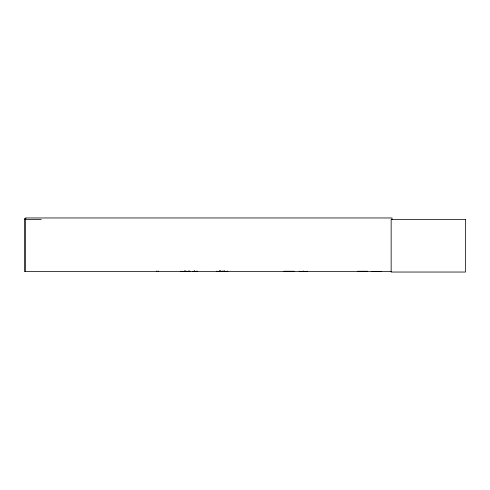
<?xml version="1.0" encoding="UTF-8"?>
<svg xmlns="http://www.w3.org/2000/svg" width="490" height="490" viewBox="0 0 490 490"><rect width="100%" height="100%" fill="white"/><g stroke="black" fill="none" stroke-linecap="round" stroke-linejoin="round"><path stroke-width="0.73" d="M180.951 271.576L180.957 271.16L180.951 271.595L190.347 271.54M186.249 271.485L186.231 271.576M216.28 271.54L227.917 271.552M220.42 271.54L220.378 271.05M188.962 271.595L189.042 271.05M216.531 271.54L216.574 271.197L216.623 271.595M186.653 271.16L186.61 271.595L186.561 271.197M189.275 271.54L189.324 271.197L189.373 271.595M26.031 218.516L24.5 218.516L24.5 271.595L391.253 271.595M24.5 219.502L41.307 219.502M284.151 271.252L293.957 271.252M357.78 271.252L367.592 271.252M284.133 271.38L293.982 271.393M357.761 271.38L367.61 271.393M284.139 271.564L293.969 271.564M357.767 271.564L367.598 271.564M197.151 271.54L197.145 271.16M196.876 271.54L196.827 271.197M223.213 271.527L223.238 271.197M227.562 271.54L227.513 271.197M197.482 271.54L193.097 271.54M197.237 271.54L197.188 271.197M392.018 219.502L392.018 217.964L25.364 217.964L25.364 271.595M381.196 271.595L371.696 271.595M307.144 271.16L307.144 271.595L299.268 271.576L299.268 271.16M303.341 271.05L303.341 271.595M303.071 271.05L303.071 271.595M227.617 271.16L227.617 271.595M227.464 271.16L227.464 271.595M224.726 271.05L224.726 271.595M224.579 271.05L224.579 271.595M224.31 271.05L224.31 271.595M224.114 271.05L224.114 271.595M223.324 271.16L223.324 271.595M223.152 271.16L223.195 271.595M222.442 270.939L222.442 271.595M222.043 271.16L222.043 271.595M220.91 270.939L220.91 271.595M220.763 271.16L220.763 271.595M220.512 271.05L220.506 271.595M219.973 271.05L219.973 271.595M219.783 271.05L219.783 271.595M219.508 271.05L219.508 271.595M219.367 271.05L219.367 271.595L219.251 271.16M219.208 271.16L219.208 271.595M216.47 271.16L216.47 271.595M196.778 271.16L196.778 271.595M194.646 271.05L194.646 271.595M194.555 271.05L194.555 271.595M194.401 271.05L194.401 271.595M194.254 271.05L194.254 271.595M194.065 271.16L194.065 271.595M193.005 271.16L193.005 271.595M190.439 271.16L190.439 271.595M189.183 271.05L189.183 271.595M188.889 271.05L188.834 271.595L188.797 271.05M185.489 271.05L185.489 271.595M185.355 271.05L185.349 271.595M185.03 271.05L185.036 271.595M184.755 271.05L184.767 271.595M184.595 270.939L184.595 271.595M158.331 270.939L158.331 271.595M156.794 270.939L156.794 271.595M465.5 219.502L391.155 219.502L391.155 272.036L465.5 272.036L465.5 219.502M182.715 271.595L182.715 271.16L182.672 271.595"/></g></svg>
